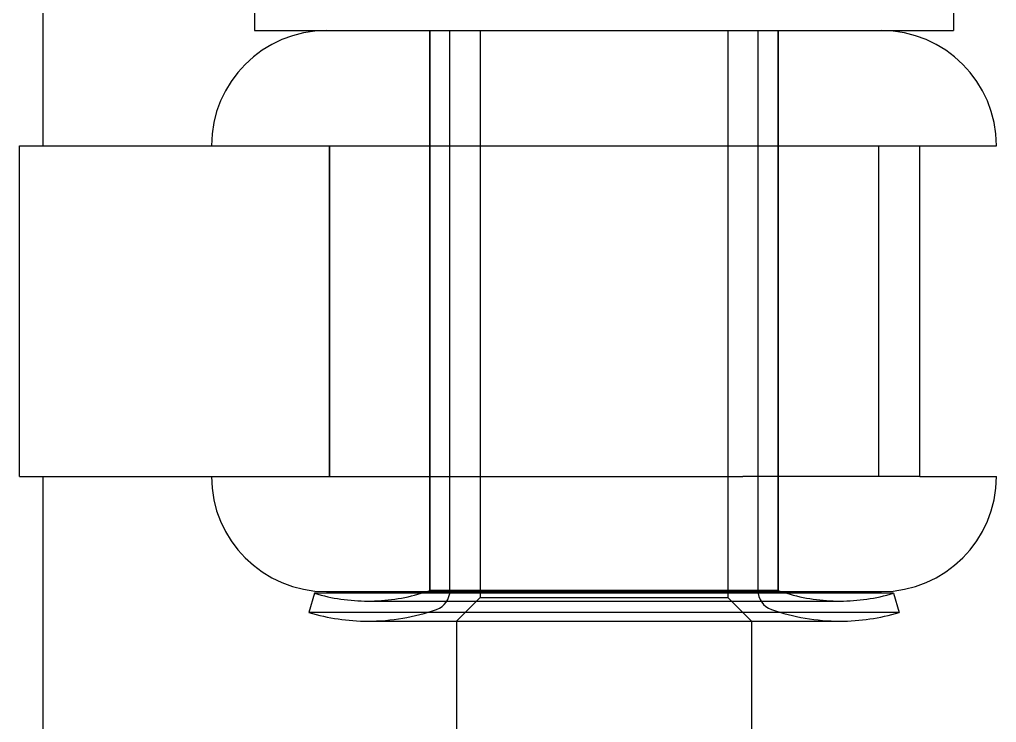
# Model space of a CAD drawing. Extents: x 3.27 to 9.48, y 3.29 to 7.63.
# Drawn here: x 5.1548 to 5.4806, y 4.3085 to 4.5428 of the extents above; entities that cross this region are included whole.
import ezdxf

# ---------------------------------------------------------------- set-up
doc = ezdxf.new("R2010")
doc.units = 0
doc.layers.add('HIDDEN_EDGES_ANSI_', color=7, linetype='CONTINUOUS')
doc.layers.add('VISIBLE_EDGES_ANSI_', color=7, linetype='CONTINUOUS')

msp = doc.modelspace()

# ---------------------------------------------------------------- linework, layer by layer
at = {"layer": 'HIDDEN_EDGES_ANSI_'}
for p, q in [((5.291602345848713, 4.352477112078307), (5.291602345848713, 4.539100202348097)), ((5.291602345848713, 4.539100202348097), (5.291602345848713, 4.352092328332349)), ((5.29829525923454, 4.352477112078307), (5.29829525923454, 4.539100202348097)), ((5.308334629313279, 4.539100202348097), (5.308334629313279, 4.350123824395342)), ((5.39101179466761, 4.539100202348097), (5.39101179466761, 4.350123824395342)), ((5.40105116474635, 4.352477112078307), (5.40105116474635, 4.539100202348097)), ((5.407744078132177, 4.352477112078307), (5.407744078132177, 4.539100202348097)), ((5.407744078132177, 4.539100202348097), (5.407744078132177, 4.352092328332349)), ((5.258137778919579, 4.390478155104004), (5.258137778919579, 4.500714375576444)), ((5.258137778919579, 4.500714375576444), (5.258137778919579, 4.390478155104003)), ((5.441208645061311, 4.500714375576444), (5.441208645061311, 4.390478155104003)), ((5.407744078132177, 4.352477112078307), (5.291602345848713, 4.352477112078307)), ((5.308334629313279, 4.350123824395342), (5.300460613565248, 4.34224980864731)), ((5.308334629313279, 4.350123824395342), (5.39101179466761, 4.350123824395342)), ((5.39101179466761, 4.350123824395342), (5.398885810415642, 4.34224980864731)), ((5.27093305451013, 4.348942722033137), (5.428413369470759, 4.348942722033137))]:
    msp.add_line(p, q, dxfattribs=at)
for centre, radius, start, end in [((5.27093305451013, 4.411147446442586), 0.0622047244094488, 253.3984504009799, 270), ((5.27093305451013, 4.411147446442586), 0.0622047244094488, 270, 286.6015495990201), ((5.27093305451013, 4.411147446442586), 0.0622047244094488, 288.3106515464912, 289.407128494079), ((5.291602345848713, 4.352477112078307), 0.0066929133858268, 289.4071284940815, 0), ((5.407744078132177, 4.352477112078307), 0.0066929133858268, 180, 250.5928715059184), ((5.428413369470759, 4.411147446442586), 0.0622047244094488, 250.5928715059216, 251.6893484535088), ((5.428413369470759, 4.411147446442586), 0.0622047244094488, 253.3984504009799, 270), ((5.428413369470759, 4.411147446442586), 0.0622047244094488, 269.9999999999993, 286.6015495990201), ((5.27093305451013, 4.411147446442586), 0.0688976377952756, 269.9999999999994, 289.4071284940779), ((5.428413369470759, 4.411147446442586), 0.0688976377952756, 250.5928715059215, 270)]:
    msp.add_arc(centre, radius, start, end, dxfattribs=at)
at = {"layer": 'VISIBLE_EDGES_ANSI_'}
for p, q in [((5.162665337974698, 4.500714375576444), (5.162665337974698, 4.661601253513069)), ((5.233137778919578, 4.555635635418964), (5.233137778919578, 4.539100202348097)), ((5.46620864506131, 4.555635635418964), (5.46620864506131, 4.539100202348097)), ((5.233137778919578, 4.539100202348097), (5.46620864506131, 4.539100202348097)), ((5.154753452371417, 4.500714375576444), (5.39593305451013, 4.500714375576444)), ((5.154753452371417, 4.390478155104003), (5.154753452371417, 4.500714375576444)), ((5.39593305451013, 4.500714375576444), (5.454988172620365, 4.500714375576444)), ((5.454988172620365, 4.390478155104003), (5.454988172620365, 4.500714375576444)), ((5.454988172620369, 4.500714375576444), (5.480578723801468, 4.500714375576444)), ((5.154753452371417, 4.390478155104003), (5.39593305451013, 4.390478155104003)), ((5.162665337974698, 4.257800989749672), (5.162665337974698, 4.390478155104003)), ((5.454988172620365, 4.390478155104003), (5.39593305451013, 4.390478155104003)), ((5.454988172620369, 4.390478155104003), (5.480578723801468, 4.390478155104003)), ((5.25316027610743, 4.351535735456371), (5.251248015140051, 4.345121817185702)), ((5.446186147873459, 4.351535735456371), (5.25316027610743, 4.351535735456371)), ((5.257153526951075, 4.352092328332349), (5.442192897029815, 4.352092328332349)), ((5.446186147873459, 4.351535735456371), (5.448098408840838, 4.345121817185702)), ((5.448098408840838, 4.345121817185702), (5.251248015140051, 4.345121817185702)), ((5.27093305451013, 4.34224980864731), (5.428413369470759, 4.34224980864731)), ((5.300460613565248, 4.34224980864731), (5.300460613565248, 4.056816737781169)), ((5.398885810415642, 4.34224980864731), (5.398885810415642, 4.056816737781169))]:
    msp.add_line(p, q, dxfattribs=at)
for centre, radius, start, end in [((5.257153526951075, 4.500714375576444), 0.0383858267716536, 90, 180), ((5.442192897029815, 4.500714375576444), 0.0383858267716536, 0, 90), ((5.257153526951075, 4.390478155104003), 0.0383858267716536, 180, 270), ((5.442192897029815, 4.390478155104003), 0.0383858267716536, 270, 0), ((5.27093305451013, 4.411147446442586), 0.0622047244094488, 286.6015495990201, 288.3106515464912), ((5.428413369470759, 4.411147446442586), 0.0622047244094488, 251.6893484535092, 253.3984504009799), ((5.27093305451013, 4.411147446442586), 0.0688976377952756, 253.3984504009796, 270), ((5.428413369470759, 4.411147446442586), 0.0688976377952756, 270, 286.6015495990204)]:
    msp.add_arc(centre, radius, start, end, dxfattribs=at)

doc.saveas('drawing.dxf')
